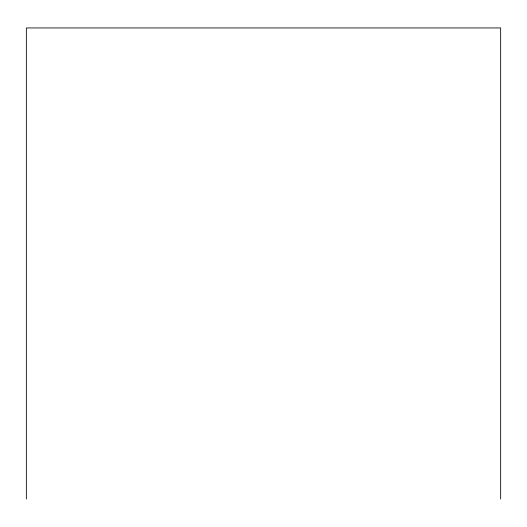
<?xml version="1.0" encoding="UTF-8"?>
<svg xmlns="http://www.w3.org/2000/svg" width="527" height="527" viewBox="0 0 527 527"><rect width="100%" height="100%" fill="white"/><g stroke="black" fill="none" stroke-linecap="round" stroke-linejoin="round"><path stroke-width="0.79" d="M500.65 499.056L500.65 27.944L26.35 27.944L26.35 499.056"/></g></svg>
